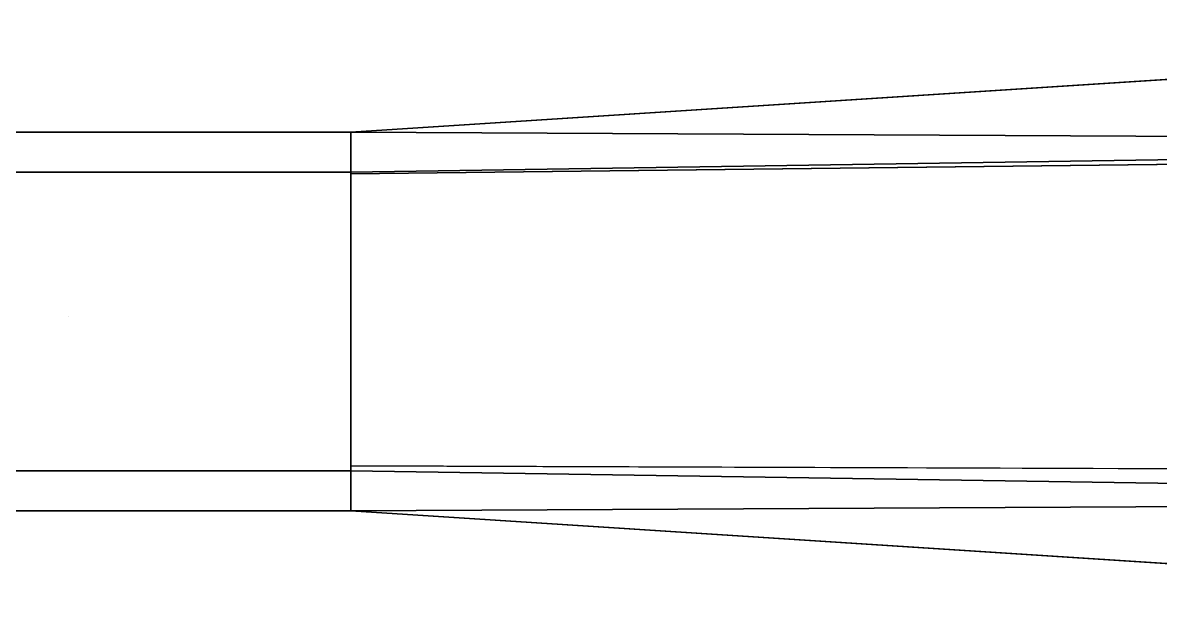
# Model space of a CAD drawing. Header units: metres. Extents: x 104.27 to 106.57, y 32.25 to 36.05.
# Drawn here: x 105.409 to 105.98, y 34.701 to 35.001 of the extents above; entities that cross this region are included whole.
import ezdxf

# ---------------------------------------------------------------- set-up
doc = ezdxf.new("R2010")
doc.units = ezdxf.units.M
doc.layers.add('KO25', color=7, linetype='Continuous')
doc.layers.add('KO29', color=7, linetype='Continuous')

msp = doc.modelspace()

# ---------------------------------------------------------------- linework, layer by layer
at = {"layer": 'KO25', "color": 1, "linetype": 'ByBlock', "lineweight": 18}
msp.add_line((105.43238, 34.85334), (105.43238, 34.85334), dxfattribs=at)
at = {"layer": 'KO29', "color": 37, "linetype": 'ByBlock', "lineweight": 25}
for points in [[(106.42408, 35.00107, -0.28), (106.55908, 34.94107, 0), (105.57408, 34.94607, -0.28)], [(105.27408, 34.94607, -0.28), (105.57408, 34.94607, -0.28), (105.57408, 34.92607, 0.00728), (105.27408, 34.92607, 0.00728)], [(105.27408, 34.94607, -0.28), (105.27408, 34.75607, -0.28), (105.57408, 34.75607, -0.28), (105.57408, 34.94607, -0.28)], [(105.57408, 34.94607, -0.28), (105.57408, 34.75607, -0.28), (105.57408, 34.77607, 0.00728), (105.57408, 34.92607, 0.00728)], [(105.57408, 34.94607, -0.28), (106.55908, 34.94107, 0), (105.57408, 34.92607, 0)], [(105.57408, 34.77607, 0), (105.57408, 34.75607, -0.28), (105.57408, 34.94607, -0.28), (105.57408, 34.92607, 0)], [(105.57408, 34.92607, 0), (106.55908, 34.94107, 0), (106.00725, 34.93025, 0.02241), (105.57408, 34.92529, 0.00725)], [(106.55908, 34.94107, 0), (105.57408, 34.92607, 0), (105.57408, 34.77607, 0), (106.55908, 34.76107, 0)], [(105.57408, 34.77607, 0), (105.57408, 34.92607, 0), (106.55908, 34.94107, 0), (106.55908, 34.76107, 0)], [(105.27408, 34.92607, 0.00728), (105.57408, 34.92607, 0.00728), (105.57408, 34.77607, 0.00728), (105.27408, 34.77607, 0.00728)], [(105.57408, 34.77607, 0), (105.57408, 34.92607, 0), (105.57408, 34.92529, 0.00725), (105.57408, 34.77853, 0.00725)], [(106.55908, 34.76107, 0), (105.57408, 34.77607, 0), (105.57408, 34.77853, 0.00725), (106.00725, 34.77705, 0.02241)], [(105.57408, 34.75607, -0.28), (105.27408, 34.75607, -0.28), (105.27408, 34.77607, 0.00728), (105.57408, 34.77607, 0.00728)], [(105.57408, 34.75607, -0.28), (105.57408, 34.77607, 0), (106.55908, 34.76107, 0)], [(105.57408, 34.75607, -0.28), (106.55908, 34.76107, 0), (106.42408, 34.70107, -0.28)]]:
    msp.add_3dface(points, dxfattribs=at)
for points, invisible_edges in [([(105.57408, 34.94607, -0.28), (106.42408, 34.70107, -0.28), (106.42408, 35.00107, -0.28)], 3), ([(105.57408, 34.75607, -0.28), (106.42408, 34.70107, -0.28), (105.57408, 34.94607, -0.28)], 2), ([(105.57408, 34.92529, 0.00725), (106.00725, 34.93025, 0.02241), (106.00725, 34.77705, 0.02241)], 14), ([(105.57408, 34.77853, 0.00725), (105.57408, 34.92529, 0.00725), (106.00725, 34.77705, 0.02241)], 2)]:
    msp.add_3dface(points, dxfattribs=dict(at, invisible_edges=invisible_edges))

doc.saveas('drawing.dxf')
